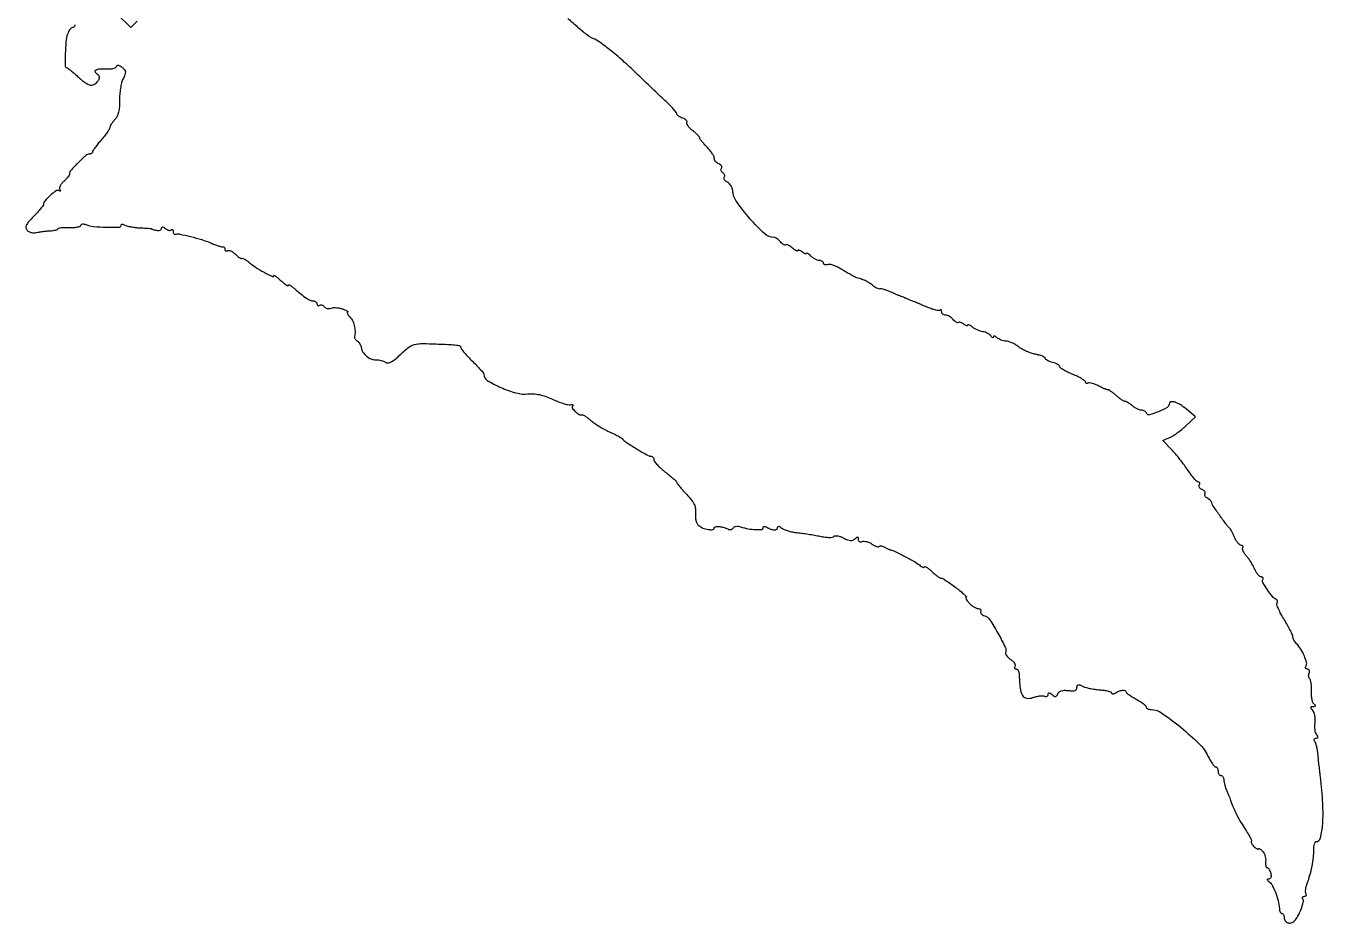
# Model space of a CAD drawing. Extents: x 0 to 462, y 1 to 624.
# Drawn here: x 11.9 to 462.5, y 0.7 to 312.6 of the extents above; entities that cross this region are included whole.
import ezdxf

# ---------------------------------------------------------------- set-up
doc = ezdxf.new("R2010")
doc.units = 0

msp = doc.modelspace()

# ---------------------------------------------------------------- linework, layer by layer
for points in [[(50.537568, 314.280581), (48.33389, 312.061163), (43.735491, 316.530581, 0.011142)], [(28.930721, 312.96274, -0.077093), (28.726045, 312.457961, -0.095911), (28.42314, 312.119716, -0.163747), (28.067388, 312, 0.180741), (27.655329, 311.846018, 0.051512), (27.180563, 311.339063, 0.044697), (26.723912, 310.611265, 0.034666), (26.358034, 309.75, 0.060986), (25.795143, 307.11668, 0.01674), (25.560309, 302.87374, 0.008538), (25.539846, 298.555201, 0.410542), (26.101686, 298.00013, -0.161709), (26.467046, 297.878705, -0.008612), (27.44877, 297.118788, -0.012787), (28.596162, 296.149368, -0.008908), (29.842584, 295, 0.020245), (31.146142, 293.851512, 0.024104), (32.466984, 292.88125, 0.023914), (33.64, 292.182023, 0.123046), (34.368454, 292, 0.132529), (35.749563, 292.372619, 0.096823), (36.949645, 293.425363, 0.131427), (37.449706, 294.620405, 0.296283), (37.048558, 295.469989, -0.105968), (36.097423, 296.382583, -0.375341), (36.193188, 297.155885, -0.165134), (37.344876, 297.645706, -0.038371), (39.477963, 297.641679, 0.029385), (40.836108, 297.614732, 0.041191), (42.039852, 297.761405, 0.047366), (42.947748, 298.040508, 0.216471), (43.315341, 298.433888, -0.165226), (43.585458, 298.787258, -0.185132), (44.001174, 298.882199, -0.102958), (44.578314, 298.673628, -0.034529), (45.311043, 298.149412, -0.051969), (46.130726, 297.315704, -0.14943), (46.425707, 296.569393, -0.112483), (46.292484, 295.652468, -0.023229), (45.630688, 294.149412, 0.053854), (45.132234, 292.799024, 0.021566), (44.734725, 290.866603, 0.021042), (44.481968, 288.728561, 0.024909), (44.429499, 286.694343, -0.023121), (44.378693, 284.407716, -0.043457), (44.093083, 282.583538, -0.053966), (43.563501, 281.132717, -0.073181), (42.772475, 279.986156, 0.021727), (42.093976, 279.191282, 0.025056), (41.520665, 278.376268, 0.025286), (41.110381, 277.646837, 0.115967), (41, 277.177322, -0.139128), (40.851202, 276.652924, -0.013648), (40.123442, 275.542752, -0.016428), (39.158839, 274.248289, -0.012298), (38.015973, 272.885509, 0.009954), (36.871766, 271.534046, 0.013763), (35.903812, 270.274181, 0.010299), (35.156429, 269.197951, 0.142222), (35.015973, 268.75, -0.135514), (34.930396, 268.463938, -0.097894), (34.701042, 268.220312, -0.084767), (34.362545, 268.056271, -0.070651), (33.966296, 268, 0.183268), (32.727299, 267.530079, 0.013526), (30.0305, 265.007263, 0.013416), (27.472193, 262.341535, 0.186625), (27, 261.120509, -0.138074), (26.881143, 260.698305, -0.02533), (26.419427, 260.022658, -0.025513), (25.78026, 259.265567, -0.020772), (25.023581, 258.521341, 0.041877), (24.313634, 257.761594, 0.055353), (23.81307, 256.95824, 0.067448), (23.578984, 256.232317, 0.184766), (23.67809, 255.711845, -0.040167), (23.861403, 255.353882, -0.293728), (23.828807, 255.173104, -0.310526), (23.654898, 255.134425, -0.042588), (23.305188, 255.311384, 0.307301), (22.340222, 255.270147, 0.025885), (20.317716, 253.598353, 0.028669), (18.465699, 251.692093, 0.180328), (18, 250.442828, -0.170648), (17.880995, 250.104298, -0.006016), (16.987428, 249.017457, -0.010544), (15.873797, 247.750891, -0.007116), (14.552946, 246.35155, 0.014644), (12.839177, 244.480292, 0.06938), (12.052237, 243.262424, 0.143717), (11.912637, 242.336592, 0.154167), (12.302946, 241.511273, 0.088255), (12.908614, 241.053636, 0.056654), (13.735865, 240.744304, 0.05482), (14.646135, 240.620561, 0.066896), (15.5, 240.713148, -0.01846), (16.460932, 240.912633, -0.008582), (17.720313, 241.103755, -0.008488), (19.050927, 241.259438, -0.01172), (20.25, 241.350811, 0.019781), (21.30397, 241.448235, 0.031467), (22.192188, 241.623338, 0.032772), (22.842982, 241.84123, 0.304467), (23, 242.075183, -0.361949), (23.18441, 242.296556, -0.01864), (24.175, 242.440602, -0.022523), (25.466418, 242.520887, -0.013596), (27, 242.505335, 0.021885), (28.533169, 242.515197, 0.03559), (29.825, 242.672727, 0.040546), (30.75557, 242.93382, 0.313782), (31, 243.284961, -0.231599), (31.143793, 243.578745, -0.135208), (31.514063, 243.731666, -0.083264), (32.079245, 243.707197, -0.044386), (32.75, 243.501084, 0.074487), (35.357695, 242.868069, 0.017725), (39.831017, 242.626296, 0.009944), (44.372012, 242.632381, 0.40801), (45, 243.273843, -0.201239), (45.106267, 243.527182, -0.182248), (45.367188, 243.642424, -0.104888), (45.77053, 243.579961, -0.048109), (46.25, 243.343126, 0.076611), (46.98236, 243.031744, 0.017298), (48.307812, 242.742986, 0.017533), (49.87697, 242.514092, 0.016208), (51.5, 242.388265, -0.004224), (53.033744, 242.306275, -0.007014), (54.325, 242.208102, -0.001969), (55.43075, 242.104021, -0.385853), (55.5, 242.027645, 0.322819), (55.56021, 241.944106, 0.008802), (56.014063, 241.801641, 0.015023), (56.57914, 241.653424, 0.009332), (57.25, 241.511973, 0.055949), (57.919679, 241.460061, 0.086609), (58.485937, 241.579101, 0.117734), (58.861472, 241.844026, 0.182493), (59, 242.210929, -0.136059), (59.098232, 242.565235, -0.279258), (59.343779, 242.694711, -0.128553), (59.755095, 242.560637, -0.030489), (60.342009, 242.131121, 0.050768), (60.904134, 241.753708, 0.066538), (61.483088, 241.537806, 0.082297), (61.989854, 241.507446, 0.171918), (62.342009, 241.675343, -0.113033), (62.592176, 241.832285, -0.253554), (62.806715, 241.79734, -0.172529), (62.953729, 241.56848, -0.057388), (63, 241.166667, 0.063972), (63.055718, 240.732959, 0.097496), (63.220312, 240.392151, 0.127016), (63.464716, 240.196995, 0.161869), (63.75, 240.168316, -0.104991), (65.363409, 240.18695, -0.010839), (69.096978, 239.35463, -0.014592), (72.977735, 238.279764, -0.028121), (76, 237.157305, 0.011392), (77.395201, 236.585346, 0.015047), (78.692188, 236.132125, 0.012423), (79.78155, 235.81741, 0.125453), (80.25, 235.814227, -0.145656), (80.535341, 235.800958, -0.132118), (80.779688, 235.634343, -0.10652), (80.943887, 235.331898, -0.071406), (81, 234.940983, 0.097291), (81.070753, 234.580812, 0.174874), (81.270068, 234.359963, 0.170704), (81.568513, 234.314184, 0.092168), (81.91938, 234.450174, -0.182803), (82.397336, 234.543067, -0.062263), (83.085455, 234.334709, -0.051984), (83.856955, 233.890662, -0.039838), (84.597952, 233.259191, 0.022056), (85.313431, 232.604196, 0.031264), (86.008238, 232.092604, 0.032009), (86.602877, 231.76141, 0.220615), (86.928571, 231.758184, -0.20336), (87.25899, 231.765825, -0.0305), (87.873003, 231.477428, -0.030158), (88.594342, 231.024795, -0.021857), (89.341225, 230.439862, 0.033603), (91.620783, 228.739379, 0.018033), (94.636671, 226.941086, 0.010399), (97.558057, 225.417152, 0.556347), (98, 225.691398, -0.551391), (98.161679, 225.793434, -0.037511), (98.734375, 225.465657, -0.026703), (99.540064, 224.855437, -0.013146), (100.5, 224, 0.014281), (101.460049, 223.148365, 0.029488), (102.265625, 222.550943, 0.045151), (102.828701, 222.251392, 0.536432), (103, 222.365113, -0.295045), (103.112188, 222.538682, -0.17472), (103.367187, 222.558415, -0.07681), (103.769604, 222.377722, -0.031767), (104.25, 222.020889, 0.004722), (107.404019, 219.402141, 0.021887), (109.304122, 217.988235, 0.038287), (110.629391, 217.230452, 0.111176), (111.65301, 217, -0.077092), (112.167603, 216.920184, -0.08987), (112.604322, 216.688914, -0.100771), (112.896272, 216.34486, -0.126365), (113, 215.940983, 0.098926), (113.071817, 215.581552, 0.176081), (113.273452, 215.362055, 0.169366), (113.57557, 215.318355, 0.090666), (113.930902, 215.457295, -0.112784), (114.336156, 215.595632, -0.10021), (114.780245, 215.55313, -0.094203), (115.195018, 215.335602, -0.086805), (115.515059, 214.975635, 0.130043), (115.897105, 214.613544, 0.074779), (116.496626, 214.394243, 0.06626), (117.213399, 214.344658, 0.061094), (117.939227, 214.480711, -0.067768), (118.789042, 214.628341, -0.03287), (119.893445, 214.596257, -0.031856), (121.058141, 214.410152, -0.039615), (122.10507, 214.084775, -0.013065), (122.971754, 213.711539, -0.035761), (123.555195, 213.389566, -0.127612), (123.744358, 213.182892, -0.54019), (123.678571, 213.063386, 0.35547), (123.507634, 212.900889, 0.140347), (123.560045, 212.557013, 0.06218), (123.882052, 212.036862, 0.026726), (124.428571, 211.428571, -0.084323), (125.33728, 210.148008, -0.053522), (125.952135, 208.42062, -0.050739), (126.211975, 206.487718, -0.054688), (126.065635, 204.591641, 0.115286), (126.082895, 204.192944, 0.065609), (126.273505, 203.746911, 0.060062), (126.598472, 203.323729, 0.060668), (127.013698, 202.991534, -0.073521), (127.458564, 202.616561, -0.044164), (127.869255, 202.059623, -0.043208), (128.187223, 201.41907, -0.05723), (128.354491, 200.790458, 0.10611), (128.945341, 199.207096, 0.076689), (130.193778, 197.788452, 0.076351), (131.818168, 196.80668, 0.103235), (133.5, 196.491079, -0.037531), (134.353952, 196.444252, -0.029384), (135.265863, 196.270235, -0.030178), (136.099252, 196.005437, -0.061754), (136.702939, 195.682401, 0.173361), (137.696972, 195.405821, 0.118934), (138.822766, 195.764817, 0.045983), (140.467899, 196.982917, 0.006151), (143.652412, 199.899719, -0.048386), (145.305591, 201.175238, -0.082262), (146.912605, 201.847683, -0.05479), (149.072313, 202.11397, -0.011736), (152.854264, 202.075149, -0.001859), (159.080868, 201.841832, -0.022274), (161.476444, 201.635999, -0.070532), (162.626918, 201.316254, -0.298108), (163, 200.746114, 0.166747), (163.16867, 200.25441, 0.009848), (164.175, 199.011501, 0.013984), (165.46757, 197.562095, 0.009793), (167, 196, -0.007266), (168.532752, 194.453292, -0.010798), (169.825, 193.051445, -0.006159), (170.862074, 191.846899, -0.176424), (171, 191.468171, 0.259546), (172.170578, 189.365036, 0.033767), (176.874111, 186.871223, 0.037941), (182.194684, 184.964202, 0.0948), (186.293064, 184.638605, -0.045057), (188.206089, 184.676301, -0.035105), (190.266287, 184.384856, -0.031999), (192.4547, 183.768129, -0.024624), (194.752546, 182.829213, 0.015689), (196.680131, 182.00111, 0.018739), (198.54606, 181.347527, 0.017764), (200.140716, 180.916613, 0.105179), (201, 180.900449, -0.036456), (201.531207, 180.963369, -0.150342), (201.840931, 180.883151, -0.340667), (201.911731, 180.696329, -0.121377), (201.756361, 180.434764, 0.357895), (201.688802, 179.687691, 0.060489), (202.703636, 178.525997, 0.055362), (204.07697, 177.542806, 0.178052), (205.169436, 177.368403, -0.174885), (205.554794, 177.309309, -0.019702), (206.326828, 176.848803, -0.021998), (207.227977, 176.203806, -0.016175), (208.169436, 175.414756, 0.030716), (209.344219, 174.486918, 0.013796), (210.990397, 173.409606, 0.013598), (212.797891, 172.363391, 0.018012), (214.5, 171.516928, -0.007379), (216.068486, 170.778083, -0.009784), (217.471875, 170.057154, -0.007446), (218.618249, 169.417406, -0.090622), (219, 169.092813, 0.077004), (220.325161, 167.902843, 0.007456), (223.988131, 165.590587, 0.005365), (227.80343, 163.316836, 0.132444), (228.97856, 163, -0.120119), (229.371791, 162.904148, -0.096722), (229.713554, 162.632813, -0.088244), (229.951527, 162.227488, -0.079627), (230.046305, 161.75, 0.157053), (230.284865, 161.093586, 0.02229), (231.226804, 159.985938, 0.023579), (232.500346, 158.740223, 0.018108), (234, 157.5, -0.008625), (235.500531, 156.306233, -0.012683), (236.773196, 155.202027, -0.008002), (237.787301, 154.245845, -0.182754), (237.953695, 153.889879, 0.147223), (238.099211, 153.512575, 0.006365), (238.993329, 152.391323, 0.010386), (240.111141, 151.082042, 0.007173), (241.427851, 149.645177, -0.021943), (243.097448, 147.711562, -0.058208), (244.053604, 146.159333, -0.076239), (244.480382, 144.695178, -0.064422), (244.484867, 143.080424, 0.044176), (244.436295, 141.789028, 0.054549), (244.627703, 140.6006, 0.061246), (245.038309, 139.604571, 0.091433), (245.640443, 138.883442, 0.079671), (247.081463, 138.03191, 0.052886), (248.936454, 137.520443, 0.062267), (250.503605, 137.459304, 0.389422), (251, 138, -0.373084), (251.401873, 138.463616, -0.052321), (252.77415, 138.515635, -0.048355), (254.392248, 138.249039, -0.073544), (255.698483, 137.686348, 0.089671), (256.192253, 137.492151, 0.095241), (256.711972, 137.489065, 0.099806), (257.176648, 137.676239, 0.109268), (257.515059, 138.024365, -0.140539), (257.909258, 138.382843, -0.072871), (258.547561, 138.589591, -0.063247), (259.320469, 138.62163, -0.055666), (260.112622, 138.464255, 0.029561), (262.833869, 137.774543, 0.035965), (265.444619, 137.467093, 0.037756), (267.480002, 137.528482, 0.383604), (268, 138.106525, -0.157067), (268.103113, 138.426674, -0.193664), (268.365941, 138.593302, -0.127589), (268.769365, 138.564461, -0.058371), (269.25, 138.337137, 0.046252), (270.626221, 137.645047, 0.085174), (271.850183, 137.39237, 0.149183), (272.668209, 137.612209, 0.25856), (273, 138.210929, -0.186366), (273.120827, 138.523836, -0.24545), (273.403332, 138.627729, -0.10851), (273.867267, 138.460924, -0.032861), (274.476605, 138.019416, 0.07474), (275.29918, 137.522394, 0.024865), (276.627892, 137.045489, 0.024117), (278.173672, 136.656285, 0.025234), (279.726605, 136.424797, -0.009608), (281.478061, 136.21941, -0.005054), (283.646329, 135.90045, -0.005025), (285.861474, 135.528834, -0.007708), (287.771535, 135.158162, 0.019875), (289.469895, 134.871255, 0.030273), (290.961764, 134.771033, 0.031191), (292.122289, 134.835869, 0.228625), (292.578286, 135.126669, -0.245818), (292.974632, 135.361643, -0.056375), (293.777164, 135.313785, -0.045788), (294.798583, 135.038008, -0.030517), (295.907995, 134.547578, 0.024719), (297.322065, 133.902781, 0.075992), (298.344332, 133.666979, 0.113451), (299.147685, 133.789156, 0.10249), (299.851244, 134.251244, -0.023932), (300.426309, 134.773745, -0.209635), (300.75, 134.865564, -0.322981), (300.94587, 134.678768, -0.046107), (301, 134.093011, 0.117599), (301.108737, 133.637081, 0.149145), (301.406902, 133.326093, 0.133592), (301.85632, 133.213858, 0.086597), (302.385198, 133.317573, -0.106435), (303.058246, 133.422281, -0.047932), (303.946129, 133.284886, -0.04449), (304.892476, 132.952003, -0.045996), (305.753836, 132.459867, 0.030621), (306.554693, 131.969088, 0.043946), (307.32056, 131.644623, 0.052183), (307.951215, 131.511111, 0.22618), (308.302107, 131.635441, -0.163752), (308.614733, 131.790633, -0.069785), (309.08775, 131.789123, -0.058535), (309.637987, 131.643059, -0.047214), (310.183469, 131.365448, 0.012979), (310.724173, 131.041947, 0.014623), (311.260144, 130.760208, 0.01396), (311.727526, 130.547663, 0.07332), (312, 130.477361, -0.08633), (313.429728, 130.068771, -0.006655), (317.013895, 128.275539, -0.008695), (320.502514, 126.394078, -0.048149), (322.25, 125.177362, 0.026108), (322.922446, 124.663789, 0.060164), (323.485937, 124.370537, 0.134092), (323.846736, 124.336861, 0.364256), (324, 124.519326, -0.511023), (324.190867, 124.657307, -0.058743), (324.758041, 124.392878, -0.034074), (325.589395, 123.797189, -0.016085), (326.580564, 122.924314, 0.014048), (327.617815, 122.003332, 0.019543), (328.599734, 121.242962, 0.016357), (329.439944, 120.683887, 0.179355), (329.830564, 120.604918, -0.175765), (330.261082, 120.520997, -0.007539), (331.594033, 119.693509, -0.012114), (333.161684, 118.632777, -0.008255), (334.893802, 117.354918, -0.00824), (336.524364, 116.06681, -0.016448), (337.762281, 114.985507, -0.017914), (338.566828, 114.178878, -0.654839), (338.488815, 114, 0.439714), (338.336456, 113.833895, 0.095751), (338.45635, 113.4125, 0.046161), (338.860485, 112.768422, 0.020737), (339.5, 112, 0.034822), (340.29623, 111.234664, 0.034855), (341.190729, 110.5875, 0.037045), (342.049308, 110.137693, 0.102488), (342.714005, 110, -0.068581), (343.209244, 109.931751, -0.142682), (343.537124, 109.727399, -0.19041), (343.648959, 109.424499, -0.133522), (343.544496, 109.071996, 0.204286), (343.483412, 108.669318, 0.120305), (343.717089, 108.233254, 0.08312), (344.226441, 107.826773, 0.05013), (344.93744, 107.519856, -0.173701), (346.655646, 106.210136, -0.015617), (349.503669, 101.504851, -0.014876), (352.066017, 96.6226, -0.194988), (352.202997, 94.62365, 0.193852), (352.231862, 94.18846, 0.050872), (352.604927, 93.581119, 0.043928), (353.207475, 92.921607, 0.032935), (353.974613, 92.305228, -0.041441), (354.720506, 91.684778, -0.05898), (355.259548, 91.013114, -0.075552), (355.52685, 90.394132, -0.205421), (355.457713, 89.931578, 0.083708), (355.31285, 89.575673, 0.162427), (355.343922, 89.273651, 0.181481), (355.544083, 89.072773, 0.107443), (355.878834, 89, -0.1693), (356.262025, 88.866423, -0.091957), (356.593428, 88.485938, -0.073458), (356.823987, 87.919427, -0.054886), (356.911637, 87.25, 0.021144), (357.216545, 82.402159, 0.106828), (358.059275, 79.841511, 0.226196), (359.52977, 78.846037, 0.129088), (361.70785, 79.079025, -0.030144), (362.814906, 79.425182, -0.029765), (363.960233, 79.637468, -0.031162), (364.982364, 79.700362, -0.091645), (365.672449, 79.572199, 0.073604), (366.179953, 79.458996, 0.121963), (366.610032, 79.532913, 0.152499), (366.893931, 79.77971, 0.139018), (367, 80.15383, -0.108727), (367.090349, 80.564402, -0.303514), (367.329983, 80.710742, -0.138095), (367.740768, 80.576628, -0.02568), (368.383217, 80.096921, 0.040366), (369.096496, 79.596233, 0.177264), (369.594395, 79.505392, 0.205486), (369.987496, 79.760558, 0.055885), (370.335899, 80.432957, -0.12891), (370.782765, 81.055189, -0.099514), (371.521337, 81.452178, -0.071816), (372.573028, 81.612678, -0.033498), (373.952683, 81.5313, 0.026263), (375.381142, 81.426298, 0.090369), (376.294974, 81.573198, 0.161623), (376.806037, 81.969928, 0.148633), (377, 82.608003, -0.07524), (377.099127, 83.26301, -0.263074), (377.398711, 83.545428, -0.157582), (377.934249, 83.507248, -0.026914), (378.871448, 83.068799, 0.05277), (379.868303, 82.663744, 0.017365), (381.405489, 82.278129, 0.017079), (383.152637, 81.965786, 0.018537), (384.869982, 81.783615, -0.018345), (386.45189, 81.616423, -0.029192), (387.785168, 81.345663, -0.02892), (388.772278, 81.022327, -0.307863), (388.998535, 80.690983, 0.21319), (389.105852, 80.451894, 0.178443), (389.366757, 80.349003, 0.09985), (389.770336, 80.421014, 0.045728), (390.25, 80.662863, -0.046846), (391.510317, 81.294796, -0.061296), (392.758282, 81.611742, -0.091865), (393.669765, 81.559783, -0.345499), (394, 81.13892, 0.221064), (394.166809, 80.780072, 0.016841), (395.028125, 80.102084, 0.020654), (396.159051, 79.341787, 0.014145), (397.5, 78.569933, -0.017404), (398.84069, 77.786555, -0.024594), (399.971875, 76.991248, -0.022482), (400.813449, 76.272384, -0.207638), (401, 75.842529, 0.193395), (401.13113, 75.516188, 0.083081), (401.514063, 75.23056, 0.064636), (402.08022, 75.02646, 0.046027), (402.75, 74.942354, -0.144819), (406.484485, 73.702434, -0.019594), (413.139526, 68.670607, -0.022515), (419.42352, 63.028875, -0.085574), (422.491817, 58.762166, 0.016842), (423.253898, 57.320923, 0.024246), (424.030707, 56.105136, 0.021768), (424.73704, 55.196103, 0.22013), (425.160881, 55, -0.17377), (425.481069, 54.885257, -0.093407), (425.753509, 54.559375, -0.073712), (425.937863, 54.073847, -0.053983), (426, 53.5, 0.064853), (426.074694, 52.926543, 0.082425), (426.29375, 52.440625, 0.098894), (426.618646, 52.115568, 0.148195), (427, 52, -0.142091), (427.38134, 51.889397, -0.099719), (427.70625, 51.578498, -0.084528), (427.925129, 51.113566, -0.06794), (428, 50.5651, 0.051594), (428.076385, 49.826811, 0.015406), (428.342573, 48.724766, 0.015272), (428.719796, 47.498148, 0.015964), (429.166206, 46.3151, -0.001106), (429.625087, 45.200441, -0.00145), (430.039068, 44.180061, -0.00106), (430.381762, 43.323067, -0.013719), (430.5, 43, 0.022015), (431.382908, 40.706201, 0.014958), (432.578204, 38.176223, 0.01459), (433.969016, 35.633145, 0.016803), (435.445377, 33.295197, -0.013161), (436.36492, 31.862242, -0.019704), (437.084059, 30.560764, -0.01524), (437.587794, 29.47651, -0.241057), (437.560735, 29.08295, 0.210904), (437.521138, 28.77041, 0.054815), (437.722765, 28.292472, 0.046), (438.096495, 27.74698, 0.03304), (438.60496, 27.210573, 0.021132), (439.141006, 26.755559, 0.047649), (439.590207, 26.469954, 0.10189), (439.882324, 26.389729, 0.433366), (440, 26.5, -0.433014), (440.117071, 26.609834, -0.103065), (440.406305, 26.530046, -0.047838), (440.851666, 26.244474, -0.021143), (441.383166, 25.789427, -0.079918), (441.894953, 25.131302, -0.047662), (442.287866, 24.217832, -0.046283), (442.51245, 23.206198, -0.058744), (442.520679, 22.25, 0.031167), (442.480615, 21.387811, 0.050763), (442.566282, 20.660937, 0.068681), (442.752273, 20.160601, 0.276152), (443.020882, 20, -0.201832), (443.343586, 19.864204, -0.052252), (443.701277, 19.4125, -0.044631), (444.034833, 18.765735, -0.032805), (444.289749, 18, -0.04981), (444.413951, 17.211543, -0.090548), (444.333591, 16.566278, -0.132199), (444.066377, 16.14697, -0.183857), (443.65638, 15.984687, 0.037837), (443.174183, 15.941717, 0.335691), (443.03637, 15.796294, 0.249194), (443.122631, 15.578839, 0.026081), (443.572942, 15.234687, -0.117456), (444.743535, 13.943743, -0.032152), (445.918169, 11.438415, -0.032467), (446.851059, 8.518374, -0.042337), (447.29695, 5.75, 0.042521), (447.405095, 5.080134, 0.05951), (447.620711, 4.514062, 0.075592), (447.903861, 4.128726, 0.199118), (448.214286, 4, -0.175075), (448.51411, 3.891697, -0.093051), (448.769196, 3.583854, -0.073277), (448.94184, 3.125316, -0.053501), (449, 2.583333, 0.152831), (449.347179, 1.474039, 0.162255), (450.257795, 0.792559, 0.152401), (451.442282, 0.770907, 0.13319), (452.502735, 1.419643, 0.066033), (453.718892, 3.104973, 0.031332), (454.838612, 5.542809, 0.026416), (455.620117, 7.940309, 0.206841), (455.453687, 9.074936, -0.098253), (455.321831, 9.427704, -0.175591), (455.378332, 9.728262, -0.169917), (455.616862, 9.929469, -0.091278), (456, 10, 0.090113), (456.383703, 10.069719, 0.168859), (456.623299, 10.2691, 0.176523), (456.6814, 10.566796, 0.099546), (456.551863, 10.916084, -0.13543), (456.398365, 11.441273, -0.03432), (456.446327, 12.337194, -0.032458), (456.645782, 13.3914, -0.027867), (456.98764, 14.467491, 0.024079), (457.915713, 17.313986, 0.019092), (458.649726, 20.465263, 0.019453), (459.123946, 23.565933, 0.030787), (459.261783, 26.25, -0.027017), (459.307941, 27.303754, -0.042748), (459.472585, 28.192188, -0.052757), (459.717981, 28.817259, -0.279796), (460.018977, 29, 0.349159), (461.618631, 30.272157, 0.039674), (462.347439, 35.16756, 0.031889), (462.381118, 42.28926, 0.01482), (461.562299, 51.5, -0.001436), (461.314827, 53.634331, -0.001182), (461.062675, 55.91323, -0.001193), (460.841066, 58.007009, -0.003178), (460.695992, 59.502484, 0.019259), (460.535183, 60.74349, 0.018324), (460.2774, 61.989446, 0.018627), (459.968389, 63.072588, 0.059675), (459.652973, 63.752484, -0.063926), (459.427128, 64.250309, -0.15525), (459.431045, 64.64917, -0.202366), (459.654612, 64.905516, -0.114055), (460.063428, 65, 0.084034), (460.524957, 65.07812, 0.277044), (460.714647, 65.305666, 0.171812), (460.643702, 65.682848, 0.035544), (460.257956, 66.25, -0.095594), (459.907059, 66.927769, -0.036833), (459.681654, 67.967516, -0.034794), (459.597556, 69.161932, -0.036106), (459.681981, 70.341544, 0.042103), (459.752916, 71.532862, 0.037969), (459.628852, 72.762119, 0.040044), (459.343602, 73.849562, 0.089272), (458.924025, 74.591544, -0.022815), (458.377304, 75.315063, -0.188038), (458.285057, 75.709489, -0.310871), (458.498758, 75.941291, -0.053062), (459.127555, 76.015313, 0.029225), (459.711112, 76.055989, 0.288479), (459.892535, 76.205642, 0.305556), (459.830837, 76.425378, 0.031315), (459.375563, 76.765313, -0.161241), (458.953936, 77.294974, -0.037777), (458.639553, 78.400468, -0.035129), (458.455833, 79.791434, -0.028285), (458.448991, 81.30011, 0.019681), (458.467871, 82.790718, 0.0271), (458.359681, 84.125501, 0.026204), (458.159745, 85.179533, 0.196826), (457.867102, 85.582135, -0.151161), (457.610958, 85.875853, -0.076794), (457.481874, 86.353705, -0.065061), (457.493143, 86.934771, -0.054323), (457.650663, 87.532025, 0.070748), (457.779226, 88.093366, 0.118921), (457.70599, 88.568782, 0.152637), (457.445951, 88.882245, 0.144838), (457.047972, 89, -0.108209), (456.656798, 89.08566, -0.181898), (456.423339, 89.32176, -0.161809), (456.388043, 89.676848, -0.083144), (456.558931, 90.095353, 0.205202), (456.741372, 91.312448, 0.03718), (455.98346, 93.522861, 0.038639), (454.748439, 95.884228, 0.049666), (453.25, 97.821429, -0.035877), (452.77164, 98.405882, -0.03306), (452.367188, 99.068404, -0.034711), (452.08709, 99.708304, -0.086011), (452, 100.21083, 0.10813), (451.857316, 100.862895, 0.009296), (451.111462, 102.409144, 0.011925), (450.133691, 104.234007, 0.008967), (448.975189, 106.194747, -0.014604), (447.854866, 108.140624, -0.021394), (446.994909, 109.919036, -0.017731), (446.418815, 111.394858, -0.226319), (446.481419, 111.969936, 0.083452), (446.625526, 112.323469, 0.105788), (446.628955, 112.675304, 0.117968), (446.491735, 112.969909, 0.123464), (446.237951, 113.16459, -0.119473), (444.908101, 114.168219, -0.023878), (443.122696, 116.572565, -0.018627), (441.553954, 119.109929, -0.274085), (441.572642, 120.117537, 0.099974), (441.697094, 120.453988, 0.176825), (441.640441, 120.740777, 0.168508), (441.408562, 120.93288, 0.089734), (441.037578, 121, -0.176787), (440.540084, 121.181576, -0.043517), (439.915723, 121.807812, -0.039182), (439.282633, 122.697247, -0.030585), (438.735734, 123.75, 0.021887), (438.142731, 124.941688, 0.014693), (437.367116, 126.250737, 0.014814), (436.539655, 127.476212, 0.028148), (435.791753, 128.401444, -0.035068), (435.170858, 129.191657, -0.046278), (434.729225, 129.993602, -0.054194), (434.510545, 130.694053, -0.189186), (434.593597, 131.151444, 0.105398), (434.709258, 131.474755, 0.180315), (434.646597, 131.750737, 0.164081), (434.410674, 131.935916, 0.085258), (434.037578, 132, -0.177243), (433.540899, 132.181776, -0.043783), (432.919596, 132.807813, -0.039364), (432.290769, 133.697248, -0.030699), (431.748916, 134.75, 0.008562), (431.247776, 135.839591, 0.010493), (430.741094, 136.839063, 0.009093), (430.284533, 137.65843, 0.071176), (430.014665, 138, -0.042945), (428.711221, 139.471419, -0.0069), (426.46436, 142.583676, -0.00343), (424.174995, 145.896944, -0.137775), (423.896793, 146.72546, 0.132455), (423.782099, 147.079239, 0.044262), (423.443412, 147.510845, 0.040396), (422.965666, 147.94378, 0.036336), (422.407935, 148.31146, -0.057238), (421.891514, 148.683701, -0.07897), (421.535239, 149.12947, -0.100251), (421.388802, 149.576095, -0.169231), (421.473224, 149.956676, 0.180159), (421.546016, 150.32123, 0.118035), (421.37959, 150.721096, 0.087324), (420.988856, 151.09787, 0.05671), (420.430874, 151.388152, -0.069662), (419.88198, 151.691952, -0.099962), (419.513622, 152.106118, -0.123645), (419.381589, 152.56249, -0.148363), (419.495635, 152.992937, 0.069154), (419.665683, 153.378384, 0.143555), (419.663153, 153.704175, 0.190199), (419.49354, 153.918779, 0.132278), (419.191903, 154, -0.195915), (418.694314, 154.202753, -0.017577), (417.745107, 155.197876, -0.0208), (416.668341, 156.515765, -0.014713), (415.567162, 158.077876, 0.012769), (414.315308, 159.868466, 0.008207), (412.777268, 161.882897, 0.008248), (411.206054, 163.806126, 0.015308), (409.859189, 165.30476), (406.849827, 168.45377), (409.174914, 169.455741, 0.04053), (410.29628, 170.050853, 0.014346), (411.800006, 171.074346, 0.014131), (413.394638, 172.29811, 0.016141), (414.846384, 173.558861), (418.192768, 176.660009), (415.019659, 179.330004, 0.033464), (412.790653, 180.964109, 0.06951), (410.83202, 181.855049, 0.146399), (409.54781, 181.851677, 0.330679), (409, 181.113941, -0.271009), (408.29605, 179.910571, -0.029006), (405.271039, 178.43365, -0.029484), (402.1776, 177.348963, -0.401542), (401.214313, 177.85706, 0.100022), (400.963514, 178.293942, 0.070382), (400.532458, 178.664261, 0.067336), (399.99375, 178.914428, 0.075212), (399.428098, 179, -0.078824), (398.765236, 179.105152, -0.032471), (397.91823, 179.443029, -0.031119), (397.039094, 179.930981, -0.034809), (396.261431, 180.508184, 0.01931), (395.532297, 181.08523, 0.022698), (394.79807, 181.572041, 0.022383), (394.149683, 181.922336, 0.114621), (393.753275, 182.01195, -0.132212), (393.332149, 182.122619, -0.016339), (392.516793, 182.625391, -0.018377), (391.571581, 183.303019, -0.014243), (390.592568, 184.106462, 0.010332), (389.642843, 184.898379, 0.016002), (388.788026, 185.537985, 0.010328), (388.065784, 186.021268, 0.266237), (387.839293, 186.032298, -0.210664), (387.597905, 186.018648, -0.008002), (386.739479, 186.356321, -0.013182), (385.718427, 186.808794, -0.00877), (384.5717, 187.378423, 0.023349), (383.390288, 187.922949, 0.030451), (382.262214, 188.302195, 0.031252), (381.318513, 188.494427, 0.174757), (380.8217, 188.389805, -0.080623), (380.50765, 188.259729, -0.15894), (380.241374, 188.282005, -0.183712), (380.064583, 188.450737, -0.111799), (380, 188.735962, 0.242757), (379.780191, 189.162017, 0.01905), (378.678125, 189.884214, 0.022555), (377.224204, 190.672658, 0.015168), (375.5, 191.445678, -0.014746), (373.775755, 192.216972, -0.022005), (372.321875, 193.000166, -0.018265), (371.216222, 193.71613, -0.244616), (371, 194.131647, 0.216721), (370.835508, 194.493326, 0.047342), (370.265625, 194.902327, 0.041171), (369.457365, 195.288376, 0.029356), (368.5, 195.589356, -0.027581), (367.542542, 195.886636, -0.039182), (366.734375, 196.261713, -0.044346), (366.161143, 196.655131, -0.223798), (366, 196.997117, 0.267398), (365.803902, 197.337578, 0.032615), (365.001675, 197.735492, 0.031629), (363.90363, 198.114063, 0.020834), (362.601447, 198.414991, -0.034977), (361.117173, 198.802492, -0.022728), (359.464149, 199.445056, -0.022857), (357.900133, 200.223646, -0.039749), (356.693718, 201.026281, 0.03232), (355.594033, 201.781685, 0.028942), (354.365758, 202.42022, 0.030097), (353.193716, 202.863211, 0.07544), (352.292271, 203, -0.05403), (351.479786, 203.088054, -0.038585), (350.603355, 203.3525, -0.039123), (349.797291, 203.740264, -0.064794), (349.2, 204.2, 0.038699), (348.737392, 204.596049, 0.10736), (348.348002, 204.768438, 0.239309), (348.09789, 204.70005, 0.207397), (347.984687, 204.45, -0.134631), (347.911218, 204.198083, -0.351695), (347.745307, 204.138832, -0.135719), (347.492965, 204.312638, -0.032981), (347.191278, 204.724747, 0.086779), (346.742089, 205.217576, 0.041719), (346.022211, 205.684272, 0.039702), (345.168606, 206.05774, 0.045436), (344.304121, 206.271359, -0.040892), (343.380133, 206.490807, -0.02585), (342.345323, 206.88814, -0.025907), (341.362261, 207.387625, -0.042731), (340.597531, 207.919057, 0.026211), (339.983726, 208.376362, 0.059852), (339.469275, 208.636615, 0.131344), (339.139095, 208.66561, 0.364234), (339, 208.5, -0.301415), (338.880088, 208.319157, -0.168576), (338.605785, 208.301091, -0.074889), (338.173696, 208.492883, -0.03138), (337.657991, 208.868879, 0.039536), (337.106395, 209.257441, 0.055825), (336.558771, 209.504053, 0.070463), (336.09522, 209.584056, 0.206775), (335.800491, 209.467158, -0.254365), (335.510431, 209.381474, -0.076276), (335.064849, 209.550817, -0.05576), (334.542146, 209.929413, -0.034968), (334.020056, 210.475834, 0.047491), (333.434255, 211.05902, 0.041292), (332.722031, 211.552276, 0.043397), (331.996599, 211.890644, 0.087648), (331.377555, 212, -0.083331), (330.851459, 212.088293, -0.092801), (330.404657, 212.342708, -0.100567), (330.10588, 212.721667, -0.117328), (330, 213.166667, 0.049268), (329.959677, 213.574894, 0.147417), (329.829166, 213.819791, 0.260389), (329.638659, 213.874361, 0.139623), (329.418439, 213.751772, -0.231327), (328.995066, 213.606406, -0.024127), (327.930107, 213.791582, -0.026017), (326.616111, 214.158674, -0.017891), (325.168439, 214.703956, -0.000042), (323.580975, 215.367818, -0.000032), (321.843229, 216.094825, -0.000032), (320.214982, 216.776265, -0.000075), (319, 217.285057, 0.001311), (318.006066, 217.698397, 0.001673), (317.0875, 218.07398, 0.001298), (316.315504, 218.384294, 0.014049), (316, 218.5, -0.018795), (315.673703, 218.62319, -0.001293), (314.765625, 219.008367, -0.001842), (313.685513, 219.474528, -0.001383), (312.5, 219.995276, 0.015114), (311.287239, 220.488727, 0.018446), (310.124172, 220.873265, 0.017193), (309.136218, 221.123467, 0.110901), (308.624841, 221.119762, -0.130924), (308.179044, 221.134131, -0.037652), (307.529462, 221.384481, -0.035097), (306.811169, 221.789376, -0.031035), (306.124841, 222.306281, 0.031057), (304.97204, 223.174426, 0.033551), (303.749029, 223.868669, 0.029456), (302.312415, 224.459737, 0.016327), (300.5, 225.017955, -0.054255), (299.910213, 225.24979, -0.006357), (298.664855, 225.923113, -0.007562), (297.2017, 226.767648, -0.006122), (295.656952, 227.716557, 0.024526), (294.082458, 228.605663, 0.030037), (292.529508, 229.271331, 0.031056), (291.192139, 229.659966, 0.147844), (290.406952, 229.602668, -0.060095), (289.868411, 229.467241, -0.105916), (289.413292, 229.505895, -0.150035), (289.114418, 229.707581, -0.171483), (289, 230.031385, 0.145851), (288.88991, 230.400763, 0.099236), (288.580357, 230.715469, 0.083233), (288.117539, 230.927585, 0.066012), (287.571429, 231, -0.083576), (286.911928, 231.111012, -0.037263), (286.100893, 231.461607, -0.035542), (285.278163, 231.970075, -0.040215), (284.571429, 232.571429, 0.020821), (283.967444, 233.127102, 0.048243), (283.461607, 233.477425, 0.10937), (283.13581, 233.575154, 0.435926), (283, 233.448984, -0.367029), (282.869644, 233.295323, -0.129665), (282.559375, 233.324622, -0.059248), (282.076326, 233.570237, -0.025998), (281.5, 234, 0.029225), (280.923608, 234.424056, 0.068547), (280.440625, 234.650832, 0.154009), (280.133145, 234.649751, 0.326309), (280, 234.467457, -0.419566), (279.844215, 234.314488, -0.107822), (279.462099, 234.405189, -0.049909), (278.87247, 234.764752, -0.02206), (278.168848, 235.347194, 0.028462), (277.429052, 235.943796, 0.043651), (276.720983, 236.362955, 0.053353), (276.136718, 236.570057, 0.260525), (275.811349, 236.478016, -0.250742), (275.51675, 236.388804, -0.077888), (275.068038, 236.554006, -0.056807), (274.542936, 236.930249, -0.035729), (274.020056, 237.475834, 0.034683), (273.463412, 238.059082, 0.035941), (272.837741, 238.552276, 0.038449), (272.236689, 238.895484, 0.110945), (271.77146, 239, -0.189072), (268.540467, 240.267077, -0.025817), (263.388038, 245.56254, -0.027997), (258.796691, 251.428521, -0.134844), (257.395989, 255.38753, 0.072458), (257.222, 256.178016, 0.05127), (256.814888, 256.992003, 0.051273), (256.250702, 257.706077, 0.072492), (255.608907, 258.198991, -0.052187), (255.016867, 258.616743, -0.07422), (254.600753, 259.106915, -0.096535), (254.417251, 259.589708, -0.183086), (254.49528, 259.992362, 0.11802), (254.620853, 260.373048, 0.100606), (254.571446, 260.793875, 0.092583), (254.353722, 261.190485, 0.082823), (254, 261.5, -0.089643), (253.649794, 261.814912, -0.095232), (253.440995, 262.226253, -0.09981), (253.405083, 262.669392, -0.109301), (253.54707, 263.076161, 0.160467), (253.644036, 263.480527, 0.122149), (253.497236, 263.914827, 0.095019), (253.118151, 264.314855, 0.064187), (252.563382, 264.614052, -0.069136), (251.965685, 264.944045, -0.063047), (251.459243, 265.433594, -0.066753), (251.116375, 266.00156, -0.102813), (251, 266.561534, 0.116011), (250.8398, 267.242693, 0.028565), (250.265625, 268.247621, 0.027705), (249.456915, 269.35306, 0.024605), (248.5, 270.409091, -0.012096), (247.542414, 271.414166, -0.0166), (246.734375, 272.366104, -0.013324), (246.119897, 273.184602, -0.155569), (246, 273.560625, 0.174769), (245.871524, 273.916958, 0.017683), (245.262826, 274.600633, 0.020466), (244.451678, 275.382562, 0.014905), (243.490472, 276.186155, -0.029287), (242.567409, 277.004066, -0.043536), (241.872057, 277.829368, -0.052302), (241.470646, 278.549322, -0.244104), (241.504993, 279.008078, 0.22753), (241.544758, 279.38135, 0.111749), (241.283337, 279.794747, 0.075065), (240.748052, 280.188724, 0.044356), (240.014521, 280.495391, -0.03586), (239.243414, 280.802507, -0.046376), (238.591765, 281.196139, -0.053985), (238.139205, 281.612654, -0.181707), (238, 281.983056, 0.172486), (237.822498, 282.482287, 0.010502), (236.780791, 283.708489, 0.014673), (235.439589, 285.13503, 0.010264), (233.8495, 286.665668, -0.002592), (231.895255, 288.489914, -0.001256), (229.413669, 290.842415, -0.001245), (226.840993, 293.305815, -0.001792), (224.577163, 295.5, 0.01046), (219.863097, 299.913162, 0.012764), (215.265247, 303.833249, 0.012264), (211.26081, 306.915164, 0.066495), (208.858682, 308.223159, -0.074697), (207.089665, 309.224194, -0.010123), (203.77946, 311.924703, -0.012145), (200.176132, 315.141884, -0.013776)]]:
    msp.add_lwpolyline(points, format="xyb")

doc.saveas('drawing.dxf')
